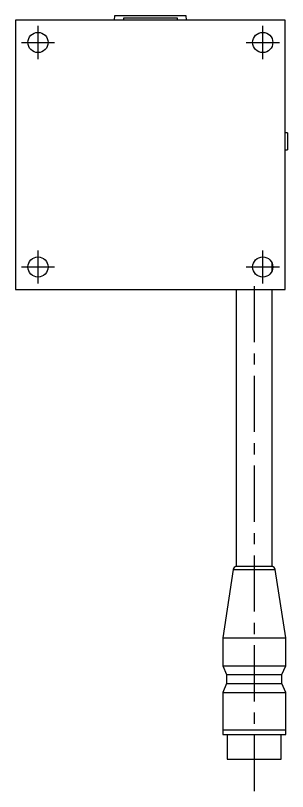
# Model space of a CAD drawing. Extents: x -101 to 407, y 12 to 532.
# Drawn here: x 86.2 to 146.7, y 12.3 to 185.1 of the extents above; entities that cross this region are included whole.
import ezdxf

# ---------------------------------------------------------------- set-up
doc = ezdxf.new("R2010")
doc.units = 0
doc.header["$LTSCALE"] = 10
doc.linetypes.add('CENTER', pattern=[2, 1.25, -0.25, 0.25, -0.25])
doc.layers.add('1', color=7, linetype='CONTINUOUS')

msp = doc.modelspace()

# ---------------------------------------------------------------- linework, layer by layer
at = {"layer": '1', "color": 7, "linetype": 'CONTINUOUS'}
for p, q in [((108.200251, 184.108629), (108.270178, 185.108629)), ((108.270178, 185.108629), (124.07091, 185.108629)), ((124.07091, 185.108629), (124.140837, 184.108629)), ((86.170544, 184.108629), (86.170544, 124.108629)), ((146.170544, 184.108629), (86.170544, 184.108629)), ((122.170544, 184.508629), (110.170544, 184.508629)), ((110.170544, 184.508629), (110.170544, 184.108629)), ((122.170544, 184.108629), (122.170544, 184.508629)), ((146.170544, 124.108629), (146.170544, 184.108629)), ((146.670544, 159.008629), (146.170544, 159.008629)), ((146.670544, 159.008629), (146.670544, 155.208629)), ((146.170544, 155.208629), (146.670544, 155.208629)), ((143.270544, 128.300855), (143.270544, 129.916404)), ((86.170544, 124.108629), (146.170544, 124.108629)), ((135.270544, 124.108629), (135.270544, 62.480499)), ((143.270544, 62.480499), (143.270544, 124.108629)), ((135.270544, 62.480499), (143.270544, 62.480499)), ((134.586219, 61.756826), (132.270545, 46.522843)), ((134.586219, 61.756826), (143.95487, 61.756826)), ((146.270543, 46.522843), (143.95487, 61.756826)), ((132.270545, 46.522843), (146.270543, 46.522843)), ((132.270545, 46.522843), (132.270545, 40.329844)), ((146.270543, 40.329844), (146.270543, 46.522843)), ((132.270545, 40.329844), (146.270543, 40.329844)), ((132.270545, 40.329844), (133.120544, 38.329844)), ((145.420544, 38.329844), (146.270543, 40.329844)), ((133.120544, 38.329844), (145.420544, 38.329844)), ((133.120544, 38.329844), (133.120544, 36.329844)), ((145.420544, 36.329844), (145.420544, 38.329844)), ((133.120544, 36.329844), (132.270545, 34.329844)), ((133.120544, 36.329844), (145.420544, 36.329844)), ((146.270543, 34.329844), (145.420544, 36.329844)), ((132.270545, 34.329844), (146.270543, 34.329844)), ((132.270545, 34.329844), (132.270545, 26.072844)), ((146.270543, 26.072844), (146.270543, 34.329844)), ((132.270545, 26.072844), (146.270543, 26.072844)), ((132.270545, 26.072844), (132.320545, 26.022844)), ((132.270545, 26.022844), (146.270543, 26.022844)), ((132.270545, 26.022844), (132.270545, 25.022842)), ((146.220543, 26.022844), (146.270543, 26.072844)), ((146.270543, 25.022842), (146.270543, 26.022844)), ((132.270545, 25.022842), (146.270543, 25.022842)), ((133.270546, 25.022842), (133.270546, 19.522841)), ((145.270542, 19.522841), (145.270542, 25.022842)), ((133.270546, 19.522841), (145.270542, 19.522841))]:
    msp.add_line(p, q, dxfattribs=at)
at = {"layer": '1', "color": 4, "linetype": 'CENTER'}
for p, q in [((91.170544, 175.408629), (91.170544, 182.808629)), ((141.170544, 175.408629), (141.170544, 182.808629)), ((87.470544, 179.108629), (94.870544, 179.108629)), ((137.470544, 179.108629), (144.870544, 179.108629)), ((91.170544, 125.408629), (91.170544, 132.808629)), ((141.170544, 125.408629), (141.170544, 132.808629)), ((87.470544, 129.108629), (94.870544, 129.108629)), ((137.470544, 129.108629), (144.870544, 129.108629)), ((139.270544, 124.869419), (139.270544, 12.315748))]:
    msp.add_line(p, q, dxfattribs=at)
at = {"layer": '1', "color": 7, "linetype": 'CONTINUOUS'}
for centre in [(91.170544, 179.108629), (141.170544, 179.108629), (91.170544, 129.108629), (141.170544, 129.108629)]:
    msp.add_circle(centre, 2.25, dxfattribs=at)
for centre, start, end in [((135.558461, 61.522842), 106.733256, 166.468302), ((142.982627, 61.522842), 13.531698, 73.266744)]:
    msp.add_arc(centre, 1.000002, start, end, dxfattribs=at)

doc.saveas('drawing.dxf')
